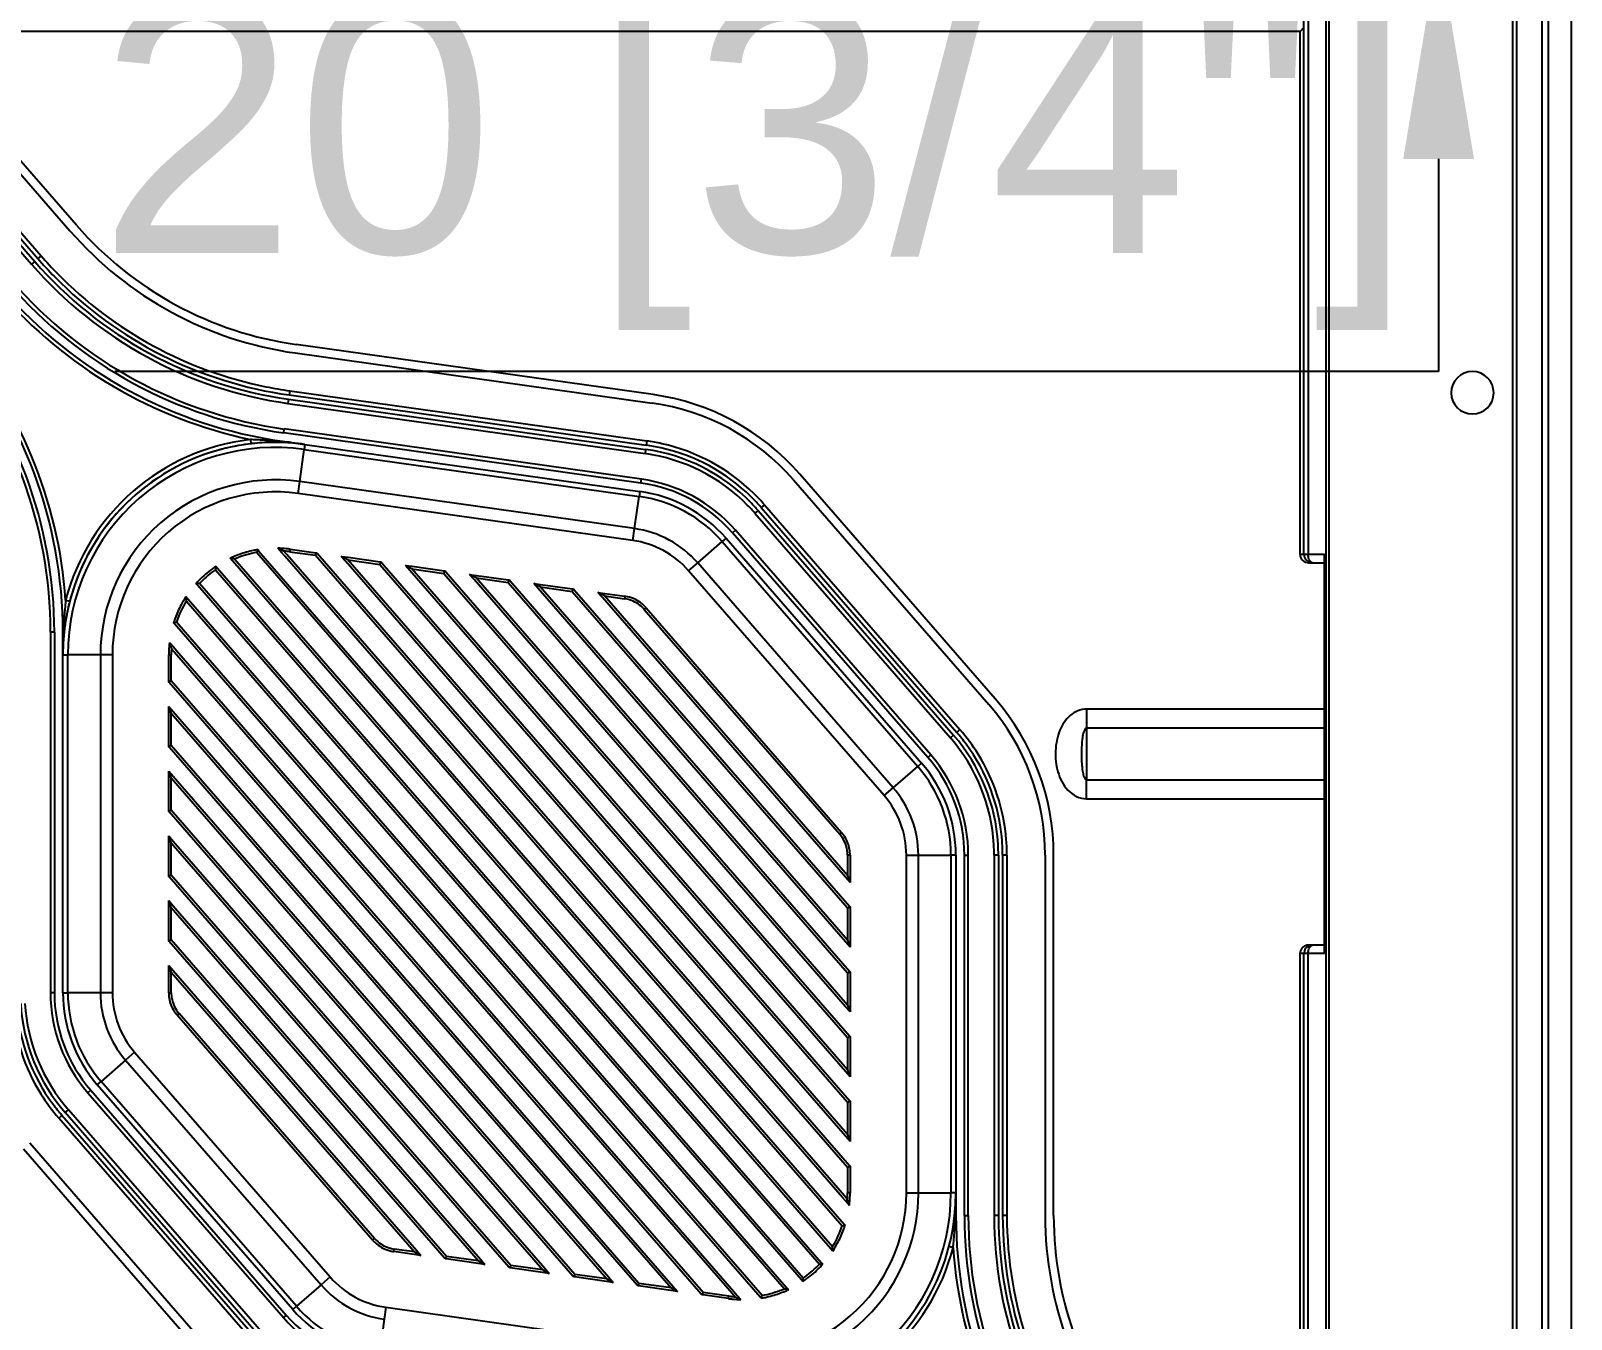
# Model space of a CAD drawing. Header units: millimetres. Extents: x -1070 to 42146, y 1440 to 12921.
# Drawn here: x 7063 to 7244.2, y 3096.3 to 3247.9 of the extents above; entities that cross this region are included whole.
import ezdxf

# ---------------------------------------------------------------- set-up
doc = ezdxf.new("R2010")
doc.units = ezdxf.units.MM
doc.layers.add('DIM', color=4, linetype='Continuous')
doc.styles.get("Standard").update_dxf_attribs({"font": 'arial.ttf'})
doc.dimstyles.new('ISO-200', dxfattribs={"dimtxt": 30, "dimasz": 25, "dimexe": 1.25, "dimexo": 5, "dimgap": 5, "dimtad": 1, "dimtoh": 1, "dimdec": 1, "dimdsep": 46, "dimtxsty": 'Standard', "dimcen": 2.5, "dimadec": 0, "dimazin": 0, "dimtfac": 1, "dimtdec": 1, "dimtmove": 0, "dimatfit": 3, "dimfxl": 1, "dimarcsym": 0})

# ---------------------------------------------------------------- blocks, each defined once
blk = doc.blocks.new('*D142')
at = {"layer": 'Defpoints', "color": 0, "transparency": 16777216}
for p in [(7169.27, 3277.83), (7169.27, 3257.83), (7228.58, 3257.83)]:
    blk.add_point(p, dxfattribs=at)
at = {"layer": 'DIM', "color": 0, "lineweight": -2, "transparency": 16777216}
for p, q in [((7228.58, 3302.83), (7228.58, 3327.83)), ((7174.27, 3277.83), (7229.83, 3277.83)), ((7228.58, 3277.83), (7228.58, 3257.83)), ((7174.27, 3257.83), (7229.83, 3257.83)), ((7228.58, 3232.83), (7228.58, 3207.83)), ((7228.58, 3207.83), (7072.85, 3207.83))]:
    blk.add_line(p, q, dxfattribs=at)
at = {"layer": 'DIM', "color": 0, "transparency": 16777216}
for points in [[(7224.42, 3302.83), (7232.75, 3302.83), (7228.58, 3277.83)], [(7224.42, 3232.83), (7232.75, 3232.83), (7228.58, 3257.83)]]:
    blk.add_solid(points, dxfattribs=at)
at = {"layer": 'DIM', "color": 0, "lineweight": -3, "transparency": 16777216, "insert": (7148.22, 3232.25), "char_height": 30, "attachment_point": 5}
blk.add_mtext('20 [3/4"]', dxfattribs=at)

msp = doc.modelspace()

# ---------------------------------------------------------------- linework, layer by layer
at = {"color": 7, "linetype": 'Continuous', "lineweight": -3}
for p, q in [((7237.302, 2894.641), (7237.302, 3641.011)), ((7237.797, 2894.668), (7237.797, 3640.984)), ((7240.76, 2894.668), (7240.76, 3640.984)), ((7241.467, 3640.946), (7241.467, 2894.706)), ((7244.175, 3640.721), (7244.175, 2894.931)), ((7215.307, 3350.326), (7215.307, 3185.326)), ((7215.648, 3349.326), (7215.648, 3186.326)), ((7212.74, 3186.326), (7212.74, 3249.833)), ((7213.239, 3250.333), (7213.239, 3186.326)), ((7047.782, 3247.17), (7067.59, 3224.384)), ((7212.275, 3247.826), (7048.537, 3247.826)), ((7068.345, 3225.04), (7048.537, 3247.826)), ((7212.687, 3248.26), (7212.275, 3247.826)), ((7212.275, 3186.326), (7212.275, 3247.826)), ((7044.666, 3241.609), (7063.062, 3220.448)), ((7045.044, 3241.937), (7063.439, 3220.776)), ((7045.421, 3242.265), (7063.816, 3221.104)), ((7045.798, 3242.593), (7064.194, 3221.432)), ((7063.439, 3220.776), (7063.062, 3220.448)), ((7064.194, 3221.432), (7063.816, 3221.104)), ((7136.204, 3205.1), (7094.197, 3211.003)), ((7094.058, 3210.013), (7136.065, 3204.109)), ((7093.432, 3205.557), (7093.362, 3205.062)), ((7093.432, 3205.557), (7093.362, 3205.062)), ((7093.432, 3205.557), (7135.438, 3199.653)), ((7093.293, 3204.566), (7093.223, 3204.071)), ((7093.293, 3204.566), (7093.223, 3204.071)), ((7093.223, 3204.071), (7135.23, 3198.168)), ((7093.293, 3204.566), (7135.299, 3198.663)), ((7093.362, 3205.062), (7135.369, 3199.158)), ((7092.736, 3200.605), (7092.8, 3201.059)), ((7092.736, 3200.605), (7092.8, 3201.059)), ((7134.742, 3194.702), (7092.736, 3200.605)), ((7134.806, 3195.156), (7092.8, 3201.059)), ((7088.81, 3199.818), (7088.868, 3199.322)), ((7088.891, 3199.815), (7088.81, 3199.818)), ((7093.603, 3199.474), (7095.23, 3199.245)), ((7093.603, 3199.474), (7095.23, 3199.245)), ((7094.616, 3194.874), (7095.149, 3198.665)), ((7094.616, 3194.874), (7095.149, 3198.665)), ((7095.23, 3199.245), (7095.149, 3198.665)), ((7095.23, 3199.245), (7095.149, 3198.665)), ((7095.149, 3198.665), (7134.522, 3193.131)), ((7095.23, 3199.245), (7134.603, 3193.711)), ((7135.299, 3198.663), (7135.23, 3198.168)), ((7135.438, 3199.653), (7135.369, 3199.158)), ((7094.419, 3193.473), (7094.616, 3194.874)), ((7094.419, 3193.473), (7094.616, 3194.874)), ((7133.989, 3189.34), (7094.616, 3194.874)), ((7134.742, 3194.702), (7134.806, 3195.156)), ((7152.684, 3195.086), (7175.675, 3168.637)), ((7176.43, 3169.293), (7153.439, 3195.742)), ((7133.792, 3187.94), (7094.419, 3193.473)), ((7133.989, 3189.34), (7134.522, 3193.131)), ((7134.603, 3193.711), (7134.522, 3193.131)), ((7148.533, 3191.477), (7148.156, 3191.149)), ((7148.156, 3191.149), (7171.147, 3164.701)), ((7148.533, 3191.477), (7171.525, 3165.029)), ((7149.288, 3192.133), (7148.911, 3191.805)), ((7148.911, 3191.805), (7171.902, 3165.357)), ((7149.288, 3192.133), (7172.279, 3165.685)), ((7133.792, 3187.94), (7133.989, 3189.34)), ((7145.514, 3188.853), (7145.86, 3189.154)), ((7168.852, 3162.705), (7145.86, 3189.154)), ((7141.428, 3185.301), (7144.318, 3187.813)), ((7144.76, 3188.197), (7144.318, 3187.813)), ((7144.318, 3187.813), (7167.309, 3161.364)), ((7144.76, 3188.197), (7167.751, 3161.749)), ((7168.506, 3162.405), (7145.514, 3188.853)), ((7086.704, 3185.553), (7086.438, 3185.858)), ((7157.053, 3104.626), (7086.704, 3185.553)), ((7157.279, 3104.822), (7086.93, 3185.75)), ((7089.556, 3186.54), (7158.427, 3107.312)), ((7089.671, 3186.865), (7089.782, 3186.737)), ((7089.782, 3186.737), (7158.654, 3107.509)), ((7092.504, 3186.502), (7092.041, 3187.035)), ((7092.856, 3186.097), (7092.504, 3186.502)), ((7092.856, 3186.097), (7092.504, 3186.502)), ((7092.953, 3186.443), (7092.73, 3186.699)), ((7092.953, 3186.443), (7092.73, 3186.699)), ((7158.448, 3110.642), (7092.856, 3186.097)), ((7093.082, 3186.294), (7092.953, 3186.443)), ((7093.082, 3186.294), (7092.953, 3186.443)), ((7158.675, 3110.839), (7093.082, 3186.294)), ((7093.497, 3186.916), (7093.456, 3186.619)), ((7093.497, 3186.916), (7093.456, 3186.619)), ((7093.456, 3186.619), (7096.482, 3186.194)), ((7093.456, 3186.619), (7096.482, 3186.194)), ((7093.497, 3186.916), (7096.524, 3186.491)), ((7093.497, 3186.916), (7096.524, 3186.491)), ((7096.482, 3186.194), (7096.635, 3186.475)), ((7096.482, 3186.194), (7096.635, 3186.475)), ((7096.482, 3186.194), (7159.048, 3114.219)), ((7096.524, 3186.491), (7096.635, 3186.475)), ((7096.524, 3186.491), (7096.635, 3186.475)), ((7096.635, 3186.475), (7096.708, 3186.391)), ((7096.635, 3186.475), (7096.708, 3186.391)), ((7096.708, 3186.391), (7159.275, 3114.416)), ((7099.503, 3186.072), (7100.297, 3185.961)), ((7100.029, 3185.467), (7099.503, 3186.072)), ((7100.255, 3185.663), (7099.503, 3186.072)), ((7099.503, 3186.072), (7100.297, 3185.961)), ((7100.029, 3185.467), (7099.503, 3186.072)), ((7100.255, 3185.663), (7099.503, 3186.072)), ((7158.822, 3117.833), (7100.029, 3185.467)), ((7100.255, 3185.663), (7104.029, 3185.133)), ((7159.048, 3118.03), (7100.255, 3185.663)), ((7100.255, 3185.663), (7104.029, 3185.133)), ((7100.297, 3185.961), (7104.071, 3185.43)), ((7100.297, 3185.961), (7104.071, 3185.43)), ((7104.029, 3185.133), (7104.182, 3185.415)), ((7104.029, 3185.133), (7104.182, 3185.415)), ((7104.071, 3185.43), (7104.182, 3185.415)), ((7104.071, 3185.43), (7104.182, 3185.415)), ((7104.182, 3185.415), (7104.255, 3185.33)), ((7104.182, 3185.415), (7104.255, 3185.33)), ((7212.275, 3186.326), (7212.74, 3186.326)), ((7212.74, 3186.326), (7213.239, 3186.326)), ((7213.239, 3186.326), (7213.722, 3186.326)), ((7213.722, 3186.326), (7215.175, 3186.326)), ((7215.175, 3185.326), (7215.175, 3186.326)), ((7215.648, 3186.326), (7215.648, 3185.326)), ((7084.699, 3184.505), (7155.736, 3102.787)), ((7084.75, 3184.904), (7084.926, 3184.702)), ((7084.926, 3184.702), (7155.963, 3102.983)), ((7104.029, 3185.133), (7159.048, 3121.841)), ((7104.255, 3185.33), (7159.275, 3122.037)), ((7107.802, 3184.603), (7107.05, 3185.012)), ((7107.05, 3185.012), (7107.844, 3184.9)), ((7107.576, 3184.406), (7107.05, 3185.012)), ((7107.802, 3184.603), (7107.05, 3185.012)), ((7107.05, 3185.012), (7107.844, 3184.9)), ((7107.576, 3184.406), (7107.05, 3185.012)), ((7158.822, 3125.454), (7107.576, 3184.406)), ((7107.802, 3184.603), (7111.576, 3184.072)), ((7159.048, 3125.651), (7107.802, 3184.603)), ((7107.802, 3184.603), (7111.576, 3184.072)), ((7107.844, 3184.9), (7111.618, 3184.37)), ((7107.844, 3184.9), (7111.618, 3184.37)), ((7111.576, 3184.072), (7111.729, 3184.354)), ((7111.576, 3184.072), (7159.048, 3129.462)), ((7111.618, 3184.37), (7111.729, 3184.354)), ((7111.729, 3184.354), (7111.802, 3184.269)), ((7111.802, 3184.269), (7159.275, 3129.659)), ((7115.35, 3183.542), (7114.597, 3183.951)), ((7114.597, 3183.951), (7115.391, 3183.839)), ((7115.123, 3183.345), (7114.597, 3183.951)), ((7115.391, 3183.839), (7119.165, 3183.309)), ((7140.361, 3184.373), (7141.428, 3185.301)), ((7163.352, 3157.925), (7140.361, 3184.373)), ((7164.42, 3158.853), (7141.428, 3185.301)), ((7213.275, 3185.326), (7213.722, 3185.326)), ((7213.722, 3185.326), (7215.175, 3185.326)), ((7215.175, 3140.326), (7215.175, 3185.326)), ((7215.307, 3185.326), (7215.307, 3140.326)), ((7215.648, 3185.326), (7215.648, 3140.326)), ((7082.586, 3182.668), (7082.411, 3182.871)), ((7153.623, 3100.95), (7082.586, 3182.668)), ((7153.85, 3101.146), (7082.813, 3182.865)), ((7158.822, 3133.076), (7115.123, 3183.345)), ((7115.35, 3183.542), (7119.123, 3183.012)), ((7159.048, 3133.272), (7115.35, 3183.542)), ((7119.123, 3183.012), (7119.276, 3183.293)), ((7119.123, 3183.012), (7159.048, 3137.083)), ((7119.165, 3183.309), (7119.276, 3183.293)), ((7119.276, 3183.293), (7119.349, 3183.209)), ((7119.349, 3183.209), (7159.275, 3137.28)), ((7122.897, 3182.481), (7122.144, 3182.89)), ((7122.144, 3182.89), (7122.938, 3182.779)), ((7122.67, 3182.285), (7122.144, 3182.89)), ((7158.822, 3140.697), (7122.67, 3182.285)), ((7122.897, 3182.481), (7126.67, 3181.951)), ((7159.048, 3140.894), (7122.897, 3182.481)), ((7122.938, 3182.779), (7126.712, 3182.248)), ((7126.67, 3181.951), (7126.823, 3182.233)), ((7126.67, 3181.951), (7159.048, 3144.704)), ((7126.712, 3182.248), (7126.823, 3182.233)), ((7126.823, 3182.233), (7126.897, 3182.148)), ((7126.897, 3182.148), (7159.275, 3144.901)), ((7129.691, 3181.83), (7130.485, 3181.718)), ((7130.217, 3181.224), (7129.691, 3181.83)), ((7130.444, 3181.421), (7129.691, 3181.83)), ((7067.077, 3180.925), (7067.56, 3180.799)), ((7081.231, 3181.332), (7081.496, 3181.026)), ((7081.27, 3180.829), (7151.619, 3099.902)), ((7081.496, 3181.026), (7151.845, 3100.099)), ((7158.822, 3148.318), (7130.217, 3181.224)), ((7130.444, 3181.421), (7132.829, 3181.086)), ((7159.048, 3148.515), (7130.444, 3181.421)), ((7130.485, 3181.718), (7132.871, 3181.383)), ((7132.871, 3181.383), (7132.829, 3181.086)), ((7135.364, 3180.029), (7135.137, 3179.832)), ((7135.364, 3180.029), (7158.355, 3153.581)), ((7079.895, 3178.142), (7079.784, 3178.27)), ((7148.993, 3099.112), (7080.122, 3178.339)), ((7135.137, 3179.832), (7158.128, 3153.384)), ((7065.751, 3177.148), (7065.293, 3177.148)), ((7065.293, 3177.148), (7065.293, 3134.728)), ((7065.751, 3177.148), (7065.751, 3134.728)), ((7148.767, 3098.915), (7079.895, 3178.142)), ((7066.751, 3174.488), (7066.751, 3176.106)), ((7079.286, 3175.948), (7079.749, 3175.415)), ((7079.523, 3175.218), (7079.745, 3174.962)), ((7079.745, 3174.962), (7079.875, 3174.813)), ((7079.749, 3175.415), (7080.101, 3175.01)), ((7079.875, 3174.813), (7145.467, 3099.358)), ((7080.101, 3175.01), (7145.694, 3099.554)), ((7066.751, 3134.728), (7066.751, 3174.488)), ((7066.751, 3174.488), (7067.337, 3174.488)), ((7071.165, 3174.488), (7067.337, 3174.488)), ((7067.337, 3134.728), (7067.337, 3174.488)), ((7072.579, 3174.488), (7071.165, 3174.488)), ((7071.165, 3174.488), (7071.165, 3134.728)), ((7072.579, 3174.488), (7072.579, 3134.728)), ((7079.201, 3174.488), (7079.501, 3174.488)), ((7079.201, 3171.432), (7079.201, 3174.488)), ((7079.501, 3171.432), (7079.501, 3174.488)), ((7079.501, 3171.432), (7079.201, 3171.32)), ((7079.201, 3171.32), (7079.201, 3171.432)), ((7079.274, 3171.236), (7079.201, 3171.32)), ((7141.841, 3099.261), (7079.274, 3171.236)), ((7142.067, 3099.458), (7079.501, 3171.432)), ((7079.501, 3167.622), (7079.201, 3168.424)), ((7079.201, 3168.424), (7079.727, 3167.819)), ((7079.201, 3167.622), (7079.201, 3168.424)), ((7079.201, 3163.811), (7079.201, 3167.622)), ((7079.501, 3167.622), (7138.294, 3099.988)), ((7079.501, 3163.811), (7079.501, 3167.622)), ((7079.727, 3167.819), (7138.52, 3100.185)), ((7187.175, 3168.1), (7187.175, 3165.855)), ((7215.175, 3168.1), (7187.175, 3168.1)), ((7172.279, 3165.685), (7171.902, 3165.357)), ((7187.175, 3165.855), (7187.175, 3159.796)), ((7215.175, 3165.855), (7187.175, 3165.855)), ((7079.501, 3163.811), (7079.201, 3163.699)), ((7079.201, 3163.699), (7079.201, 3163.811)), ((7079.274, 3163.614), (7079.201, 3163.699)), ((7134.52, 3100.519), (7079.501, 3163.811)), ((7171.525, 3165.029), (7171.147, 3164.701)), ((7134.294, 3100.322), (7079.274, 3163.614)), ((7168.506, 3162.405), (7168.852, 3162.705)), ((7079.501, 3160.001), (7079.201, 3160.803)), ((7079.201, 3160.803), (7079.727, 3160.197)), ((7079.201, 3160.001), (7079.201, 3160.803)), ((7079.727, 3160.197), (7130.973, 3101.246)), ((7164.42, 3158.853), (7167.309, 3161.364)), ((7167.751, 3161.749), (7167.309, 3161.364)), ((7079.201, 3156.19), (7079.201, 3160.001)), ((7079.501, 3160.001), (7130.747, 3101.049)), ((7079.501, 3156.19), (7079.501, 3160.001)), ((7163.352, 3157.925), (7164.42, 3158.853)), ((7187.175, 3157.552), (7187.175, 3159.796)), ((7187.175, 3159.796), (7215.175, 3159.796)), ((7187.175, 3157.552), (7215.175, 3157.552)), ((7079.501, 3156.19), (7079.201, 3156.078)), ((7079.201, 3156.078), (7079.201, 3156.19)), ((7079.274, 3155.993), (7079.201, 3156.078)), ((7126.747, 3101.382), (7079.274, 3155.993)), ((7126.973, 3101.579), (7079.501, 3156.19)), ((7079.501, 3152.379), (7079.201, 3153.182)), ((7079.201, 3153.182), (7079.727, 3152.576)), ((7079.201, 3152.379), (7079.201, 3153.182)), ((7158.355, 3153.581), (7158.128, 3153.384)), ((7079.201, 3148.569), (7079.201, 3152.379)), ((7079.501, 3152.379), (7123.2, 3102.11)), ((7079.501, 3148.569), (7079.501, 3152.379)), ((7079.727, 3152.576), (7123.426, 3102.306)), ((7159.048, 3150.924), (7159.048, 3148.515)), ((7159.348, 3150.924), (7159.048, 3150.924)), ((7159.348, 3150.924), (7159.348, 3148.515)), ((7165.97, 3111.163), (7165.97, 3150.924)), ((7165.97, 3150.924), (7167.384, 3150.924)), ((7167.384, 3150.924), (7171.212, 3150.924)), ((7167.384, 3111.163), (7167.384, 3150.924)), ((7171.798, 3150.924), (7171.212, 3150.924)), ((7171.212, 3150.924), (7171.212, 3111.163)), ((7171.798, 3150.924), (7171.798, 3111.163)), ((7172.798, 3108.504), (7172.798, 3150.924)), ((7172.798, 3150.924), (7173.257, 3150.924)), ((7173.257, 3108.504), (7173.257, 3150.924)), ((7176.798, 3150.924), (7176.298, 3150.924)), ((7176.298, 3150.924), (7176.298, 3108.504)), ((7176.798, 3150.924), (7176.798, 3108.504)), ((7177.298, 3150.924), (7177.298, 3108.504)), ((7177.798, 3150.924), (7177.298, 3150.924)), ((7177.798, 3150.924), (7177.798, 3108.504)), ((7182.298, 3150.924), (7182.298, 3108.504)), ((7183.298, 3108.504), (7183.298, 3150.924)), ((7079.501, 3148.569), (7079.201, 3148.457)), ((7079.201, 3148.457), (7079.201, 3148.569)), ((7079.274, 3148.372), (7079.201, 3148.457)), ((7119.2, 3102.443), (7079.274, 3148.372)), ((7119.426, 3102.64), (7079.501, 3148.569)), ((7159.348, 3147.713), (7158.822, 3148.318)), ((7159.048, 3148.515), (7159.348, 3147.713)), ((7159.348, 3148.515), (7159.348, 3147.713)), ((7079.501, 3144.758), (7079.201, 3145.56)), ((7079.201, 3145.56), (7079.727, 3144.955)), ((7079.201, 3144.758), (7079.201, 3145.56)), ((7079.201, 3140.947), (7079.201, 3144.758)), ((7079.501, 3144.758), (7115.652, 3103.17)), ((7079.501, 3140.947), (7079.501, 3144.758)), ((7079.727, 3144.955), (7115.879, 3103.367)), ((7159.048, 3144.704), (7159.348, 3144.817)), ((7159.048, 3144.704), (7159.048, 3140.894)), ((7159.275, 3144.901), (7159.348, 3144.817)), ((7159.348, 3144.817), (7159.348, 3144.704)), ((7159.348, 3144.704), (7159.348, 3140.894)), ((7079.501, 3140.947), (7079.201, 3140.835)), ((7079.201, 3140.835), (7079.201, 3140.947)), ((7079.274, 3140.751), (7079.201, 3140.835)), ((7111.653, 3103.504), (7079.274, 3140.751)), ((7111.653, 3103.504), (7079.274, 3140.751)), ((7111.879, 3103.701), (7079.501, 3140.947)), ((7159.348, 3140.091), (7158.822, 3140.697)), ((7159.048, 3140.894), (7159.348, 3140.091)), ((7159.348, 3140.894), (7159.348, 3140.091)), ((7213.722, 3140.326), (7213.275, 3140.326)), ((7215.175, 3140.326), (7213.722, 3140.326)), ((7215.175, 3139.326), (7215.175, 3140.326)), ((7215.307, 3140.326), (7215.307, 2895.326)), ((7215.648, 3140.326), (7215.648, 3139.326)), ((7212.74, 3139.326), (7212.275, 3139.326)), ((7212.275, 3059.468), (7212.275, 3139.326)), ((7213.239, 3139.326), (7212.74, 3139.326)), ((7212.74, 3028.95), (7212.74, 3139.326)), ((7213.239, 3027.642), (7213.239, 3139.326)), ((7213.722, 3139.326), (7213.239, 3139.326)), ((7215.175, 3139.326), (7213.722, 3139.326)), ((7215.648, 3139.326), (7215.648, 2896.326)), ((7079.501, 3137.137), (7079.201, 3137.939)), ((7079.201, 3137.137), (7079.201, 3137.939)), ((7079.201, 3137.939), (7079.727, 3137.334)), ((7079.201, 3134.728), (7079.201, 3137.137)), ((7079.501, 3137.137), (7108.105, 3104.231)), ((7079.501, 3134.728), (7079.501, 3137.137)), ((7079.501, 3137.137), (7108.105, 3104.231)), ((7079.727, 3137.334), (7108.332, 3104.428)), ((7079.727, 3137.334), (7108.332, 3104.428)), ((7159.048, 3137.083), (7159.348, 3137.195)), ((7159.048, 3137.083), (7159.048, 3133.272)), ((7159.275, 3137.28), (7159.348, 3137.195)), ((7159.348, 3137.195), (7159.348, 3137.083)), ((7159.348, 3137.083), (7159.348, 3133.272)), ((7065.751, 3134.728), (7065.293, 3134.728)), ((7066.751, 3134.728), (7067.337, 3134.728)), ((7071.165, 3134.728), (7067.337, 3134.728)), ((7072.579, 3134.728), (7071.165, 3134.728)), ((7079.201, 3134.728), (7079.501, 3134.728)), ((7159.348, 3132.47), (7158.822, 3133.076)), ((7159.048, 3133.272), (7159.348, 3132.47)), ((7159.348, 3133.272), (7159.348, 3132.47)), ((7080.194, 3132.071), (7080.421, 3132.268)), ((7103.186, 3105.623), (7080.194, 3132.071)), ((7103.186, 3105.623), (7080.194, 3132.071)), ((7103.412, 3105.819), (7080.421, 3132.268)), ((7103.412, 3105.819), (7080.421, 3132.268)), ((7159.048, 3129.462), (7159.348, 3129.574)), ((7159.048, 3129.462), (7159.048, 3125.651)), ((7159.275, 3129.659), (7159.348, 3129.574)), ((7159.348, 3129.574), (7159.348, 3129.462)), ((7159.348, 3129.462), (7159.348, 3125.651)), ((7075.197, 3127.727), (7074.13, 3126.799)), ((7075.197, 3127.727), (7098.188, 3101.279)), ((7075.197, 3127.727), (7098.188, 3101.279)), ((7074.13, 3126.799), (7071.24, 3124.288)), ((7074.13, 3126.799), (7097.121, 3100.351)), ((7074.13, 3126.799), (7097.121, 3100.351)), ((7159.048, 3125.651), (7159.348, 3124.849)), ((7159.348, 3125.651), (7159.348, 3124.849)), ((7070.798, 3123.903), (7071.24, 3124.288)), ((7093.789, 3097.455), (7070.798, 3123.903)), ((7093.789, 3097.455), (7070.798, 3123.903)), ((7094.232, 3097.839), (7071.24, 3124.288)), ((7094.232, 3097.839), (7071.24, 3124.288)), ((7159.348, 3124.849), (7158.822, 3125.454)), ((7070.043, 3123.247), (7069.698, 3122.947)), ((7069.698, 3122.947), (7092.689, 3096.498)), ((7069.698, 3122.947), (7092.689, 3096.498)), ((7070.043, 3123.247), (7093.035, 3096.799)), ((7070.043, 3123.247), (7093.035, 3096.799)), ((7159.275, 3122.037), (7159.348, 3121.953)), ((7066.27, 3119.967), (7066.647, 3120.295)), ((7089.639, 3093.846), (7066.647, 3120.295)), ((7067.025, 3120.623), (7067.402, 3120.951)), ((7090.016, 3094.174), (7067.025, 3120.623)), ((7090.393, 3094.502), (7067.402, 3120.951)), ((7159.048, 3121.841), (7159.348, 3121.953)), ((7159.048, 3121.841), (7159.048, 3118.03)), ((7159.348, 3121.953), (7159.348, 3121.841)), ((7159.348, 3121.841), (7159.348, 3118.03)), ((7089.261, 3093.518), (7066.27, 3119.967)), ((7085.865, 3090.566), (7062.874, 3117.015)), ((7159.348, 3117.228), (7158.822, 3117.833)), ((7159.048, 3118.03), (7159.348, 3117.228)), ((7159.348, 3118.03), (7159.348, 3117.228)), ((7062.119, 3116.359), (7085.11, 3089.91)), ((7159.048, 3114.219), (7159.348, 3114.331)), ((7159.048, 3114.219), (7159.048, 3111.163)), ((7159.275, 3114.416), (7159.348, 3114.331)), ((7159.348, 3114.331), (7159.348, 3114.219)), ((7159.348, 3114.219), (7159.348, 3111.163)), ((7159.348, 3111.163), (7159.048, 3111.163)), ((7165.97, 3111.163), (7167.384, 3111.163)), ((7167.384, 3111.163), (7171.212, 3111.163)), ((7171.798, 3111.163), (7171.212, 3111.163)), ((7171.798, 3111.163), (7171.798, 3109.545)), ((7158.8, 3110.237), (7158.448, 3110.642)), ((7158.804, 3110.69), (7158.675, 3110.839)), ((7159.263, 3109.704), (7158.8, 3110.237)), ((7159.027, 3110.434), (7158.804, 3110.69)), ((7158.654, 3107.509), (7158.765, 3107.381)), ((7172.798, 3108.504), (7173.257, 3108.504)), ((7176.798, 3108.504), (7176.298, 3108.504)), ((7177.798, 3108.504), (7177.298, 3108.504)), ((7103.186, 3105.623), (7103.412, 3105.819)), ((7103.186, 3105.623), (7103.412, 3105.819)), ((7105.679, 3104.269), (7105.72, 3104.566)), ((7105.679, 3104.269), (7105.72, 3104.566)), ((7108.064, 3103.934), (7105.679, 3104.269)), ((7108.064, 3103.934), (7105.679, 3104.269)), ((7108.105, 3104.231), (7105.72, 3104.566)), ((7108.105, 3104.231), (7105.72, 3104.566)), ((7108.858, 3103.822), (7108.064, 3103.934)), ((7108.858, 3103.822), (7108.064, 3103.934)), ((7108.105, 3104.231), (7108.858, 3103.822)), ((7108.105, 3104.231), (7108.858, 3103.822)), ((7108.332, 3104.428), (7108.858, 3103.822)), ((7108.332, 3104.428), (7108.858, 3103.822)), ((7157.318, 3104.32), (7157.053, 3104.626)), ((7171.472, 3104.726), (7170.989, 3104.853)), ((7111.726, 3103.419), (7111.653, 3103.504)), ((7111.879, 3103.701), (7111.726, 3103.419)), ((7111.837, 3103.404), (7111.726, 3103.419)), ((7115.611, 3102.873), (7111.837, 3103.404)), ((7115.652, 3103.17), (7111.879, 3103.701)), ((7116.405, 3102.762), (7115.611, 3102.873)), ((7115.652, 3103.17), (7116.405, 3102.762)), ((7115.879, 3103.367), (7116.405, 3102.762)), ((7119.273, 3102.359), (7119.2, 3102.443)), ((7119.426, 3102.64), (7119.273, 3102.359)), ((7119.384, 3102.343), (7119.273, 3102.359)), ((7123.158, 3101.813), (7119.384, 3102.343)), ((7123.2, 3102.11), (7119.426, 3102.64)), ((7123.2, 3102.11), (7123.952, 3101.701)), ((7123.426, 3102.306), (7123.952, 3101.701)), ((7155.963, 3102.983), (7156.139, 3102.781)), ((7097.121, 3100.351), (7094.232, 3097.839)), ((7097.121, 3100.351), (7094.232, 3097.839)), ((7098.188, 3101.279), (7097.121, 3100.351)), ((7098.188, 3101.279), (7097.121, 3100.351)), ((7123.952, 3101.701), (7123.158, 3101.813)), ((7126.82, 3101.298), (7126.747, 3101.382)), ((7126.973, 3101.579), (7126.82, 3101.298)), ((7126.931, 3101.282), (7126.82, 3101.298)), ((7130.705, 3100.752), (7126.931, 3101.282)), ((7130.747, 3101.049), (7126.973, 3101.579)), ((7131.5, 3100.64), (7130.705, 3100.752)), ((7130.747, 3101.049), (7131.5, 3100.64)), ((7130.973, 3101.246), (7131.5, 3100.64)), ((7134.367, 3100.237), (7134.294, 3100.322)), ((7134.52, 3100.519), (7134.367, 3100.237)), ((7134.478, 3100.222), (7134.367, 3100.237)), ((7138.294, 3099.988), (7134.52, 3100.519)), ((7153.799, 3100.747), (7153.623, 3100.95)), ((7138.252, 3099.691), (7134.478, 3100.222)), ((7139.047, 3099.58), (7138.252, 3099.691)), ((7138.294, 3099.988), (7139.047, 3099.58)), ((7138.52, 3100.185), (7139.047, 3099.58)), ((7141.914, 3099.176), (7141.841, 3099.261)), ((7142.067, 3099.458), (7141.914, 3099.176)), ((7142.026, 3099.161), (7141.914, 3099.176)), ((7145.052, 3098.736), (7142.026, 3099.161)), ((7145.093, 3099.033), (7142.067, 3099.458)), ((7145.052, 3098.736), (7145.093, 3099.033)), ((7145.467, 3099.358), (7145.596, 3099.209)), ((7145.596, 3099.209), (7145.819, 3098.953)), ((7145.694, 3099.554), (7146.046, 3099.149)), ((7146.046, 3099.149), (7146.509, 3098.617)), ((7148.878, 3098.787), (7148.767, 3098.915)), ((7151.845, 3100.099), (7152.111, 3099.793)), ((7093.035, 3096.799), (7092.689, 3096.498)), ((7093.035, 3096.799), (7092.689, 3096.498)), ((7093.789, 3097.455), (7094.232, 3097.839)), ((7093.789, 3097.455), (7094.232, 3097.839)), ((7104.757, 3097.712), (7104.56, 3096.312)), ((7104.757, 3097.712), (7104.56, 3096.312)), ((7104.757, 3097.712), (7144.13, 3092.178)), ((7104.56, 3096.312), (7104.027, 3092.52))]:
    msp.add_line(p, q, dxfattribs=at)
for centre, radius, start, end in [((7100.042, 3252.594), 43, 221, 262), ((7100.042, 3252.594), 43, 221, 262), ((7100.042, 3252.594), 42, 221, 262), ((7100.042, 3252.594), 42, 221, 262), ((7100.042, 3252.594), 49, 221, 262), ((7100.042, 3252.594), 49, 221, 262), ((7100.042, 3252.594), 48.5, 221, 262), ((7100.042, 3252.594), 48.5, 221, 262), ((7100.042, 3252.594), 48, 221, 224.41667), ((7100.042, 3252.594), 47.5, 221, 224.41991), ((7100.042, 3252.594), 52.5, 221, 262), ((7100.042, 3252.594), 52.5, 221, 262), ((7100.042, 3252.594), 52.042, 221, 262), ((7100.042, 3252.594), 52.042, 221, 262), ((7100.042, 3252.594), 48, 224.41667, 262), ((7100.042, 3252.594), 48, 224.41667, 262), ((7100.042, 3252.594), 47.5, 224.41991, 258.58001), ((7100.042, 3252.594), 53.958, 221, 257.98531), ((7100.042, 3252.594), 53.5, 221, 262), ((7013.251, 3177.148), 52.042, 0, 41), ((7013.251, 3177.148), 52.5, 0, 41), ((7013.251, 3177.148), 53.5, 0, 41), ((7013.251, 3177.148), 53.958, 4.01469, 41), ((7232.556, 3205.326), 2.5, 0, 180), ((7100.042, 3252.594), 47.5, 258.58001, 262), ((7100.042, 3252.594), 47.5, 258.58001, 262), ((7132.307, 3177.372), 27, 41, 82), ((7132.307, 3177.372), 28, 41, 82), ((7232.556, 3205.326), 2.5, 180, 0), ((7091.751, 3174.488), 25, 82, 180), ((7091.751, 3174.488), 25, 82, 180), ((7091.751, 3174.488), 25.5, 96.62169, 165.37831), ((7091.751, 3174.488), 24.414, 82, 180), ((7091.751, 3174.488), 24.414, 82, 180), ((7091.751, 3174.488), 25, 100.75924, 161.24086), ((7091.751, 3174.488), 25, 100.02905, 100.75924), ((7091.751, 3174.488), 25, 96.62169, 100.02905), ((7091.751, 3174.488), 25, 96.52864, 96.62169), ((7085.674, 3126.464), 73.422, 87.07052, 87.48888), ((7091.751, 3174.488), 25, 95.54033, 96.52864), ((7091.751, 3174.488), 25, 92.90091, 95.54033), ((7091.751, 3174.488), 25, 89.4012, 92.90091), ((7091.751, 3174.488), 25, 89.27451, 89.4012), ((7091.751, 3174.488), 25, 86.59406, 89.27451), ((7091.751, 3174.488), 25, 86.59406, 89.27451), ((7100.042, 3252.594), 53.5, 262, 263.11488), ((7100.042, 3252.594), 53.5, 262, 263.11488), ((7091.751, 3174.488), 25, 85.66097, 86.59406), ((7091.751, 3174.488), 25, 85.66097, 86.59406), ((7091.751, 3174.488), 25, 82, 85.66097), ((7132.307, 3177.372), 21, 44.43654, 82), ((7132.307, 3177.372), 21.5, 44.41667, 82), ((7132.307, 3177.372), 22, 77.44445, 82), ((7132.307, 3177.372), 22.5, 77.41161, 82), ((7132.307, 3177.372), 22, 45.55557, 77.44445), ((7132.307, 3177.372), 22.5, 45.58672, 77.41161), ((7091.751, 3174.488), 20.586, 82, 180), ((7091.751, 3174.488), 20.586, 82, 180), ((7132.307, 3177.372), 17.5, 41, 82), ((7132.307, 3177.372), 17.958, 41, 82), ((7091.751, 3174.488), 19.172, 82, 180), ((7091.751, 3174.488), 19.172, 82, 180), ((7132.307, 3177.372), 15.914, 41, 82), ((7132.307, 3177.372), 16.5, 41, 82), ((7132.307, 3177.372), 22, 41, 45.55557), ((7132.307, 3177.372), 22.5, 41, 45.58672), ((7132.307, 3177.372), 21, 41, 44.43654), ((7132.307, 3177.372), 21.5, 41, 44.41667), ((7132.307, 3177.372), 12.086, 41, 82), ((7132.307, 3177.372), 10.672, 41, 82), ((7091.751, 3174.488), 12.55, 113.17123, 115.04392), ((7080.045, 3155.712), 30.816, 77.08915, 78.02561), ((7091.751, 3174.488), 12.55, 109.62904, 113.17123), ((7091.751, 3174.488), 12.25, 101.75212, 113.17429), ((7091.751, 3174.488), 12.55, 101.98286, 109.62904), ((7091.751, 3174.488), 12.55, 99.53938, 101.98286), ((7091.751, 3174.488), 12.25, 100.32258, 101.75212), ((7136.598, 3170.031), 49.855, 160.26631, 160.6623), ((7091.751, 3174.488), 12.55, 84.16245, 88.6772), ((7080.635, 3162.745), 26.834, 63.2093, 64.84682), ((7091.751, 3174.488), 12.55, 84.16245, 88.6772), ((7080.635, 3162.745), 26.834, 63.2093, 64.84682), ((7091.751, 3174.488), 12.25, 84.65632, 85.41531), ((7091.751, 3174.488), 12.25, 84.65632, 85.41531), ((7091.751, 3174.488), 12.25, 82, 84.65632), ((7091.751, 3174.488), 12.25, 82, 84.65632), ((7091.751, 3174.488), 12.55, 83.07369, 84.16245), ((7091.751, 3174.488), 12.55, 83.07369, 84.16245), ((7091.751, 3174.488), 12.55, 82, 83.07369), ((7091.751, 3174.488), 12.55, 82, 83.07369), ((7091.751, 3174.488), 12.55, 126.22348, 135.6694), ((7091.751, 3174.488), 12.25, 126.44602, 136.8567), ((7091.751, 3174.488), 12.55, 123.90551, 126.22348), ((7091.751, 3174.488), 12.25, 125.1433, 126.44602), ((7121.581, 3180.023), 37.153, 172.45022, 173.07045), ((7091.751, 3174.488), 25, 161.97095, 165.37831), ((7091.751, 3174.488), 25, 161.24086, 161.97095), ((7091.751, 3174.488), 12.55, 136.85067, 138.09449), ((7082.119, 3145.719), 37.153, 88.92955, 89.54978), ((7091.751, 3174.488), 12.55, 135.6694, 136.85067), ((7140.184, 3173.819), 73.452, 174.44792, 175.02673), ((7091.751, 3174.488), 25, 166.2632, 169.11968), ((7091.751, 3174.488), 25, 165.81927, 166.2632), ((7091.751, 3174.488), 25, 165.49148, 165.81927), ((7091.751, 3174.488), 25, 165.37831, 165.49148), ((7091.751, 3174.488), 12.55, 152.15323, 159.88149), ((7091.751, 3174.488), 12.25, 148.82571, 161.67742), ((7091.751, 3174.488), 12.55, 146.95608, 152.15323), ((7111.973, 3183.467), 30.816, 183.97439, 184.91085), ((7132.307, 3177.372), 3.75, 72.85067, 82), ((7132.307, 3177.372), 4.05, 77.45092, 82), ((7132.307, 3177.372), 4.05, 50.0653, 77.45092), ((7132.307, 3177.372), 3.75, 45.60306, 72.85067), ((7132.307, 3177.372), 4.05, 41, 50.0653), ((7132.307, 3177.372), 3.75, 41, 45.60306), ((7091.751, 3174.488), 25, 169.11968, 172.76131), ((7091.751, 3174.488), 12.55, 161.66484, 162.46062), ((7089.923, 3129.457), 49.855, 101.3377, 101.73369), ((7091.751, 3174.488), 12.55, 159.88149, 161.66484), ((7013.251, 3177.148), 53.5, 358.8848, 0), ((7091.751, 3174.488), 25, 174.84441, 176.39941), ((7091.751, 3174.488), 25, 172.94514, 174.84441), ((7091.751, 3174.488), 25, 172.76131, 172.94514), ((7091.751, 3174.488), 25, 176.39941, 180), ((7091.751, 3174.488), 12.55, 178.92647, 180), ((7091.751, 3174.488), 12.55, 177.83779, 178.92647), ((7091.751, 3174.488), 12.55, 173.3228, 177.83779), ((7104.927, 3183.862), 26.834, 197.15318, 198.7907), ((7091.751, 3174.488), 12.25, 178.86156, 180), ((7091.751, 3174.488), 12.25, 176.9642, 178.86156), ((7091.751, 3174.488), 12.25, 176.58469, 176.9642), ((7155.298, 3150.924), 28, 0, 41), ((7155.298, 3150.924), 27, 0, 41), ((7155.298, 3150.924), 22.5, 31.87283, 41), ((7155.298, 3150.924), 21, 3.43654, 41), ((7155.298, 3150.924), 21.5, 3.41667, 41), ((7155.298, 3150.924), 22, 36.44445, 41), ((7155.298, 3150.924), 22, 4.55557, 36.44445), ((7155.298, 3150.924), 17.5, 0, 41), ((7155.298, 3150.924), 17.958, 0, 41), ((7155.298, 3150.924), 22.5, 4.58672, 31.87283), ((7155.298, 3150.924), 15.914, 0, 41), ((7155.298, 3150.924), 16.5, 0, 41), ((7155.298, 3150.924), 12.086, 0, 41), ((7155.298, 3150.924), 10.672, 0, 41), ((7155.298, 3150.924), 3.75, 36.39694, 41), ((7155.298, 3150.924), 3.75, 9.14933, 36.39694), ((7155.298, 3150.924), 4.05, 36.45091, 41), ((7155.298, 3150.924), 4.05, 31.93274, 36.45091), ((7155.298, 3150.924), 4.05, 9.06529, 31.93274), ((7155.298, 3150.924), 3.75, 0, 9.14933), ((7155.298, 3150.924), 4.05, 0, 9.06529), ((7155.298, 3150.924), 21, 0, 3.43654), ((7155.298, 3150.924), 21.5, 0, 3.41667), ((7155.298, 3150.924), 22, 0, 4.55557), ((7155.298, 3150.924), 22.5, 0, 4.58672), ((7213.747, 3139.326), 1.007, 172.40486, 180.02706), ((7083.251, 3134.728), 17.958, 180, 221), ((7083.251, 3134.728), 17.5, 180, 221), ((7083.251, 3134.728), 16.5, 180, 221), ((7083.251, 3134.728), 15.914, 180, 221), ((7083.251, 3134.728), 12.086, 180, 221), ((7083.251, 3134.728), 10.672, 180, 221), ((7083.251, 3134.728), 4.05, 180, 189.06529), ((7083.251, 3134.728), 3.75, 180, 189.14933), ((7083.251, 3134.728), 22.5, 184.58672, 211.87283), ((7083.251, 3134.728), 22, 184.55557, 216.44445), ((7083.251, 3134.728), 21.5, 183.41667, 221), ((7083.251, 3134.728), 21, 183.43654, 221), ((7083.251, 3134.728), 4.05, 189.06529, 211.93274), ((7083.251, 3134.728), 3.75, 189.14933, 216.39694), ((7083.251, 3134.728), 4.05, 211.93274, 216.45091), ((7083.251, 3134.728), 4.05, 216.45091, 221), ((7083.251, 3134.728), 3.75, 216.39694, 221), ((7083.251, 3134.728), 22.5, 211.87283, 221), ((7083.251, 3134.728), 22, 216.44445, 221), ((7146.798, 3111.163), 25, 262, 0), ((7146.798, 3111.163), 24.414, 262, 0), ((7146.798, 3111.163), 20.586, 262, 0), ((7146.798, 3111.163), 19.172, 262, 0), ((7146.798, 3111.163), 12.25, 358.86156, 0), ((7146.798, 3111.163), 12.55, 358.92647, 0), ((7146.798, 3111.163), 12.25, 356.58469, 356.9642), ((7133.622, 3101.79), 26.834, 17.15318, 18.7907), ((7146.798, 3111.163), 12.25, 356.9642, 358.86156), ((7146.798, 3111.163), 12.55, 353.3228, 357.83779), ((7146.798, 3111.163), 12.55, 357.83779, 358.92647), ((7225.298, 3108.504), 53.5, 178.8848, 180), ((7225.298, 3108.504), 53.5, 180, 221), ((7225.298, 3108.504), 52.5, 180, 221), ((7225.298, 3108.504), 52.042, 180, 221), ((7225.298, 3108.504), 49, 180, 221), ((7225.298, 3108.504), 48.5, 180, 221), ((7225.298, 3108.504), 48, 180, 217.58333), ((7225.298, 3108.504), 47.5, 180, 217.58001), ((7225.298, 3108.504), 43, 180, 221), ((7225.298, 3108.504), 42, 180, 221), ((7106.242, 3108.28), 3.75, 221, 225.60306), ((7106.242, 3108.28), 3.75, 221, 225.60306), ((7146.798, 3111.163), 12.25, 328.82571, 341.67742), ((7146.798, 3111.163), 12.55, 332.10583, 339.85195), ((7148.626, 3156.194), 49.855, 281.3377, 281.73369), ((7146.798, 3111.163), 12.55, 339.85195, 341.66187), ((7146.798, 3111.163), 12.55, 341.66187, 342.46062), ((7106.242, 3108.28), 4.05, 221, 230.0653), ((7106.242, 3108.28), 4.05, 221, 230.0653), ((7106.242, 3108.28), 3.75, 225.60306, 252.85067), ((7106.242, 3108.28), 3.75, 225.60306, 252.85067), ((7106.242, 3108.28), 4.05, 230.0653, 257.45092), ((7106.242, 3108.28), 4.05, 230.0653, 257.45092), ((7106.242, 3108.28), 3.75, 252.85067, 262), ((7106.242, 3108.28), 3.75, 252.85067, 262), ((7106.242, 3108.28), 4.05, 257.45092, 262), ((7106.242, 3108.28), 4.05, 257.45092, 262), ((7146.798, 3111.163), 25.5, 276.62169, 345.37831), ((7126.576, 3102.184), 30.816, 3.97439, 4.91085), ((7146.798, 3111.163), 12.55, 326.95608, 332.10583), ((7098.365, 3111.833), 73.452, 354.44792, 355.02673), ((7225.298, 3108.504), 53.958, 184.01469, 221), ((7146.798, 3111.163), 12.25, 306.44603, 316.8567), ((7146.798, 3111.163), 12.55, 306.29221, 315.73814), ((7156.431, 3139.933), 37.153, 268.92955, 269.54978), ((7146.798, 3111.163), 12.55, 315.73814, 316.85811), ((7146.798, 3111.163), 12.55, 316.85811, 318.09449), ((7106.242, 3108.28), 12.086, 221, 262), ((7106.242, 3108.28), 12.086, 221, 262), ((7106.242, 3108.28), 10.672, 221, 262), ((7106.242, 3108.28), 10.672, 221, 262), ((7116.968, 3105.629), 37.153, 352.45022, 353.07045), ((7146.798, 3111.163), 12.55, 303.90551, 306.29221), ((7146.798, 3111.163), 12.25, 305.1433, 306.44603), ((7146.798, 3111.163), 12.55, 262, 263.07369), ((7146.798, 3111.163), 12.25, 262, 264.65632), ((7146.798, 3111.163), 12.55, 263.07369, 264.16245), ((7146.798, 3111.163), 12.55, 264.16245, 268.6772), ((7146.798, 3111.163), 12.25, 264.65632, 265.41531), ((7157.914, 3122.907), 26.834, 243.2093, 244.84682), ((7101.951, 3115.62), 49.855, 340.26631, 340.6623), ((7146.798, 3111.163), 12.55, 279.53938, 281.93886), ((7146.798, 3111.163), 12.25, 280.32258, 281.75211), ((7146.798, 3111.163), 12.25, 281.75211, 293.17429), ((7146.798, 3111.163), 12.55, 281.93886, 289.55841), ((7146.798, 3111.163), 12.55, 289.55841, 293.16678), ((7158.504, 3129.939), 30.816, 257.08915, 258.02561), ((7146.798, 3111.163), 12.55, 293.16678, 295.04392), ((7106.242, 3108.28), 17.5, 221, 262), ((7106.242, 3108.28), 17.5, 221, 262), ((7106.242, 3108.28), 16.5, 221, 262), ((7106.242, 3108.28), 16.5, 221, 262), ((7106.242, 3108.28), 15.914, 221, 262), ((7106.242, 3108.28), 15.914, 221, 262), ((7106.242, 3108.28), 17.958, 221, 262), ((7106.242, 3108.28), 17.958, 221, 262)]:
    msp.add_arc(centre, radius, start, end, dxfattribs=at)
for centre, start_param, end_param in [((7213.275, 3186.326), -3.1415927, -2.9586773), ((7213.275, 3186.326), -2.9586773, -2.2672594), ((7213.275, 3186.326), -2.2672594, -1.5707963), ((7213.275, 3139.326), 1.7538327, 3.1415927), ((7213.275, 3139.326), 1.5707963, 1.7538327)]:
    msp.add_ellipse(centre, major_axis=(1.001, 0), ratio=0.9993908, start_param=start_param, end_param=end_param, dxfattribs=at)
for points, knots in [([(7093.628, 3199.475), (7093.279, 3199.51), (7092.579, 3199.566), (7091.18, 3199.687), (7090.128, 3199.753), (7089.426, 3199.789)], [0, 0, 0, 0, 0.2498956, 0.4997465, 1, 1, 1, 1]), ([(7093.628, 3199.475), (7093.279, 3199.51), (7091.879, 3199.625), (7090.478, 3199.735), (7089.426, 3199.789)], [0, 0, 0, 0, 0.2499026, 1, 1, 1, 1]), ([(7212.74, 3186.326), (7212.74, 3186.134), (7212.85, 3185.752), (7213.148, 3185.494), (7213.312, 3185.417)], [0, 0, 0, 0, 0.5148971, 1, 1, 1, 1]), ([(7213.722, 3185.326), (7213.579, 3185.326), (7213.37, 3185.575), (7213.266, 3185.939), (7213.239, 3186.191), (7213.239, 3186.326)], [0, 0, 0, 0, 0.3659551, 0.6573028, 1, 1, 1, 1]), ([(7067.009, 3180.187), (7066.92, 3179.168), (7066.838, 3177.807), (7066.76, 3176.447), (7066.746, 3176.106)], [0, 0, 0, 0, 0.7500839, 1, 1, 1, 1]), ([(7187.175, 3168.1), (7186.822, 3168.1), (7186.109, 3167.954), (7184.902, 3167.187), (7184.303, 3166.255), (7184.033, 3165.607)], [0, 0, 0, 0, 0.2504933, 0.5012053, 1, 1, 1, 1]), ([(7184.033, 3165.607), (7183.716, 3164.845), (7183.393, 3163.19), (7183.609, 3161.103), (7184.211, 3159.553), (7184.925, 3158.521), (7185.928, 3157.753), (7186.763, 3157.551), (7187.175, 3157.552)], [0, 0, 0, 0, 0.249787, 0.4997165, 0.6250246, 0.750226, 0.8752115, 1, 1, 1, 1]), ([(7187.175, 3165.855), (7187.054, 3165.856), (7186.883, 3165.594), (7186.745, 3165.148), (7186.681, 3164.765), (7186.651, 3164.516)], [0, 0, 0, 0, 0.2437587, 0.4940204, 1, 1, 1, 1]), ([(7186.651, 3164.516), (7186.602, 3164.11), (7186.557, 3163.288), (7186.563, 3162.262), (7186.614, 3161.443), (7186.682, 3160.842), (7186.789, 3160.34), (7186.922, 3159.983), (7187.077, 3159.796), (7187.175, 3159.796)], [0, 0, 0, 0, 0.2516199, 0.5050367, 0.6309465, 0.7555996, 0.878654, 0.9397781, 1, 1, 1, 1]), ([(7213.722, 3140.326), (7213.498, 3140.326), (7213.02, 3140.153), (7212.78, 3139.698), (7212.748, 3139.459)], [0, 0, 0, 0, 0.4819012, 1, 1, 1, 1]), ([(7213.239, 3139.326), (7213.239, 3139.46), (7213.266, 3139.713), (7213.37, 3140.077), (7213.579, 3140.326), (7213.722, 3140.326)], [0, 0, 0, 0, 0.3427027, 0.6340358, 1, 1, 1, 1]), ([(7171.54, 3105.465), (7171.6, 3106.144), (7171.677, 3107.164), (7171.749, 3108.525), (7171.79, 3109.205), (7171.803, 3109.545)], [0, 0, 0, 0, 0.5002201, 0.7500907, 1, 1, 1, 1])]:
    msp.add_open_spline(points, degree=3, knots=knots, dxfattribs=at)
msp.add_open_spline([(7213.312, 3185.417), (7213.439, 3185.358), (7213.582, 3185.326), (7213.722, 3185.326)], degree=3, dxfattribs=at)

# ---------------------------------------------------------------- dimensions: what is measured, and where the dimension line sits
at = {"layer": 'DIM', "color": 7, "lineweight": -3}
dim = msp.add_linear_dim(base=(7228.584, 3257.826), p1=(7169.275, 3277.826), p2=(7169.275, 3257.826), angle=90, dimstyle='ISO-200', dxfattribs=at)
dim.commit()
dim.dimension.update_dxf_attribs({"geometry": '*D142', "text_midpoint": (7148.216, 3232.246)})

doc.saveas('drawing.dxf')
